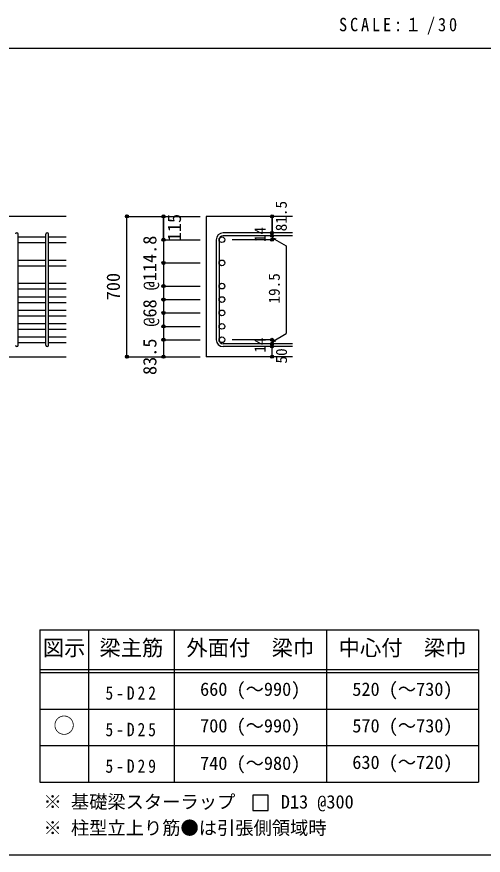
# Model space of a CAD drawing. Units: millimetres at full size, sheet at 1:30, with parts at other scales. Extents: x -5973 to 5954, y -4195 to 4201.
# Drawn here: x 1334 to 3633, y -4195 to -67 of the extents above; entities that cross this region are included whole.
import ezdxf
from ezdxf.enums import TextEntityAlignment as Align

# ---------------------------------------------------------------- set-up
doc = ezdxf.new("R2010")
doc.units = ezdxf.units.MM
doc.header["$LTSCALE"] = 30
doc.header["$PDMODE"] = 32
doc.header["$PDSIZE"] = 15
for name, color, linetype in [('0-1_躯体線', 2, 'Continuous'), ('0-5_基礎梁筋', 7, 'Continuous'), ('0-6_スタラップ筋', 7, 'Continuous'), ('0-D_寸法', 4, 'Continuous'), ('6-7_文字', 7, 'Continuous'), ('6-E_枠', 7, 'Continuous'), ('F-0_枠', 6, 'Continuous')]:
    doc.layers.add(name, color=color, linetype=linetype)
doc.styles.add('ＭＳ ゴシック', font='')
doc.styles.get('ＭＳ ゴシック').set_extended_font_data('MS Gothic')

msp = doc.modelspace()

# ---------------------------------------------------------------- linework, layer by layer
at = {"layer": '0-1_躯体線'}
for p, q in [((1577.44, -1049.89), (-72.56, -1049.89)), ((2692.44, -1049.89), (2267.44, -1049.89)), ((2267.44, -1049.89), (2267.44, -1740.89)), ((1177.44, -1740.89), (1577.44, -1740.89)), ((2692.44, -1740.89), (2267.44, -1740.89))]:
    msp.add_line(p, q, dxfattribs=at)
at = {"layer": '0-5_基礎梁筋'}
for p, q in [((1341.44, -1150.82), (1477.44, -1150.82)), ((1491.44, -1150.82), (1577.44, -1150.82)), ((1341.44, -1178.82), (1477.44, -1178.82)), ((1491.44, -1178.82), (1577.44, -1178.82)), ((1341.44, -1265.11), (1477.44, -1265.11)), ((1491.44, -1265.11), (1577.44, -1265.11)), ((1341.44, -1293.11), (1477.44, -1293.11)), ((1491.44, -1293.11), (1577.44, -1293.11)), ((1341.44, -1379.39), (1477.44, -1379.39)), ((1491.44, -1379.39), (1577.44, -1379.39)), ((1341.44, -1407.39), (1477.44, -1407.39)), ((1491.44, -1407.39), (1577.44, -1407.39)), ((1341.44, -1445.39), (1477.44, -1445.39)), ((1341.44, -1473.39), (1477.44, -1473.39)), ((1491.44, -1445.39), (1577.44, -1445.39)), ((1491.44, -1473.39), (1577.44, -1473.39)), ((1341.44, -1511.39), (1477.44, -1511.39)), ((1491.44, -1511.39), (1577.44, -1511.39)), ((1341.44, -1539.39), (1477.44, -1539.39)), ((1491.44, -1539.39), (1577.44, -1539.39)), ((1341.44, -1577.39), (1477.44, -1577.39)), ((1341.44, -1605.39), (1477.44, -1605.39)), ((1491.44, -1577.39), (1577.44, -1577.39)), ((1491.44, -1605.39), (1577.44, -1605.39)), ((1341.44, -1643.39), (1477.44, -1643.39)), ((1491.44, -1643.39), (1577.44, -1643.39)), ((1341.44, -1671.39), (1477.44, -1671.39)), ((1491.44, -1671.39), (1577.44, -1671.39))]:
    msp.add_line(p, q, dxfattribs=at)
at = {"layer": '0-5_基礎梁筋', "color": 3}
for centre in [(2345.44, -1164.82), (2345.44, -1279.11), (2345.44, -1393.39), (2345.44, -1459.39), (2345.44, -1525.39), (2345.44, -1591.39), (2345.44, -1657.39)]:
    msp.add_circle(centre, 14, dxfattribs=at)
at = {"layer": '0-6_スタラップ筋'}
for p, q in [((1341.44, -1683.89), (1341.44, -1138.32)), ((1477.44, -1683.89), (1477.44, -1138.32)), ((1491.44, -1683.89), (1491.44, -1138.32)), ((2692.44, -1131.32), (2350.94, -1131.32)), ((2692.44, -1145.32), (2350.94, -1145.32)), ((2317.44, -1164.82), (2317.44, -1657.39)), ((2331.44, -1164.82), (2331.44, -1657.39)), ((2692.44, -1676.89), (2350.94, -1676.89)), ((2692.44, -1690.89), (2350.94, -1690.89))]:
    msp.add_line(p, q, dxfattribs=at)
for centre, radius, start, end in [((1334.44, -1138.32), 7, 0, 180), ((1484.44, -1138.32), 7, 0, 180), ((2350.94, -1164.82), 33.5, 90, 180), ((2350.94, -1164.82), 19.5, 90, 180), ((1334.44, -1683.89), 7, 180, 0), ((1484.44, -1683.89), 7, 180, 0), ((2350.94, -1657.39), 33.5, 180, 270), ((2350.94, -1657.39), 19.5, 180, 270)]:
    msp.add_arc(centre, radius, start, end, dxfattribs=at)
at = {"layer": '0-D_寸法'}
for p, q in [((1877.44, -1049.89), (2057.44, -1049.89)), ((1877.44, -1049.89), (2057.44, -1049.89)), ((1877.44, -1740.89), (1877.44, -1049.89)), ((2057.44, -1164.82), (2057.44, -1049.89)), ((2057.44, -1049.89), (2237.44, -1049.89)), ((2057.44, -1049.89), (2057.44, -1164.82)), ((2592.44, -1145.32), (2592.44, -1131.32)), ((2592.44, -1145.32), (2592.44, -1164.82)), ((2592.44, -1155.07), (2611.76, -1160.25)), ((2592.44, -1155.07), (2662.5, -1195.52)), ((2057.44, -1164.82), (2237.44, -1164.82)), ((2057.44, -1164.82), (2237.44, -1164.82)), ((2057.44, -1164.82), (2057.44, -1304.11)), ((2057.44, -1164.82), (2057.44, -1404.89)), ((2057.44, -1164.82), (2057.44, -1617.36)), ((2592.44, -1164.82), (2396.35, -1164.82)), ((2662.5, -1195.52), (2662.5, -1626.7)), ((2057.44, -1279.11), (2237.44, -1279.11)), ((2057.44, -1304.11), (2057.44, -1657.39)), ((2057.44, -1393.39), (2237.44, -1393.39)), ((2057.44, -1459.39), (2237.44, -1459.39)), ((2057.44, -1485.36), (2057.44, -1525.39)), ((2057.44, -1525.39), (2237.44, -1525.39)), ((2057.44, -1551.36), (2057.44, -1591.39)), ((2057.44, -1591.39), (2237.44, -1591.39)), ((2592.44, -1667.14), (2662.5, -1626.7)), ((2057.44, -1657.39), (2237.44, -1657.39)), ((2592.44, -1657.39), (2396.35, -1657.39)), ((2592.44, -1676.89), (2592.44, -1657.39)), ((2592.44, -1667.14), (2611.76, -1661.97)), ((2592.44, -1690.89), (2592.44, -1676.89)), ((2592.44, -1740.89), (2592.44, -1690.89)), ((1877.44, -1740.89), (2057.44, -1740.89)), ((2057.44, -1740.89), (2237.44, -1740.89))]:
    msp.add_line(p, q, dxfattribs=at)
for points in [[(2592.44, -1049.89), (2592.44, -1131.32), (2592.44, -1049.89)], [(2057.44, -1617.36), (2057.44, -1657.39), (2057.44, -1740.89)]]:
    msp.add_lwpolyline(points, dxfattribs=at)
for centre, radius in [((1877.44, -1049.89), 8), ((1877.44, -1049.89), 7.2), ((1877.44, -1049.89), 6.4), ((1877.44, -1049.89), 5.6), ((1877.44, -1049.89), 4.8), ((1877.44, -1049.89), 4), ((1877.44, -1049.89), 3.2), ((1877.44, -1049.89), 2.4), ((1877.44, -1049.89), 1.6), ((1877.44, -1049.89), 0.8), ((2057.44, -1049.89), 8), ((2057.44, -1049.89), 7.2), ((2057.44, -1049.89), 6.4), ((2057.44, -1049.89), 5.6), ((2057.44, -1049.89), 4.8), ((2057.44, -1049.89), 4), ((2057.44, -1049.89), 3.2), ((2057.44, -1049.89), 2.4), ((2057.44, -1049.89), 1.6), ((2057.44, -1049.89), 0.8), ((2592.44, -1049.89), 4), ((2592.44, -1049.89), 3.6), ((2592.44, -1049.89), 3.2), ((2592.44, -1049.89), 2.8), ((2592.44, -1049.89), 2.4), ((2592.44, -1049.89), 2), ((2592.44, -1049.89), 1.6), ((2592.44, -1049.89), 1.2), ((2592.44, -1049.89), 0.8), ((2592.44, -1049.89), 0.4), ((2592.44, -1131.32), 4), ((2592.44, -1145.32), 4), ((2592.44, -1131.32), 3.6), ((2592.44, -1145.32), 3.6), ((2592.44, -1131.32), 3.2), ((2592.44, -1145.32), 3.2), ((2592.44, -1131.32), 2.8), ((2592.44, -1145.32), 2.8), ((2592.44, -1131.32), 2.4), ((2592.44, -1145.32), 2.4), ((2592.44, -1131.32), 2), ((2592.44, -1145.32), 2), ((2592.44, -1131.32), 1.6), ((2592.44, -1145.32), 1.6), ((2592.44, -1131.32), 1.2), ((2592.44, -1145.32), 1.2), ((2592.44, -1131.32), 0.8), ((2592.44, -1145.32), 0.8), ((2592.44, -1131.32), 0.4), ((2592.44, -1145.32), 0.4), ((2057.44, -1164.82), 8), ((2057.44, -1164.82), 7.2), ((2057.44, -1164.82), 6.4), ((2057.44, -1164.82), 5.6), ((2057.44, -1164.82), 4.8), ((2057.44, -1164.82), 4), ((2057.44, -1164.82), 3.2), ((2057.44, -1164.82), 2.4), ((2057.44, -1164.82), 1.6), ((2057.44, -1164.82), 0.8), ((2592.44, -1164.82), 4), ((2592.44, -1164.82), 3.6), ((2592.44, -1164.82), 3.2), ((2592.44, -1164.82), 2.8), ((2592.44, -1164.82), 2.4), ((2592.44, -1164.82), 2), ((2592.44, -1164.82), 1.6), ((2592.44, -1164.82), 1.2), ((2592.44, -1164.82), 0.8), ((2592.44, -1164.82), 0.4), ((2057.44, -1279.11), 8), ((2057.44, -1279.11), 7.2), ((2057.44, -1279.11), 6.4), ((2057.44, -1279.11), 5.6), ((2057.44, -1279.11), 4.8), ((2057.44, -1279.11), 4), ((2057.44, -1279.11), 3.2), ((2057.44, -1279.11), 2.4), ((2057.44, -1279.11), 1.6), ((2057.44, -1279.11), 0.8), ((2057.44, -1393.39), 8), ((2057.44, -1393.39), 7.2), ((2057.44, -1393.39), 6.4), ((2057.44, -1393.39), 5.6), ((2057.44, -1393.39), 4.8), ((2057.44, -1393.39), 4), ((2057.44, -1393.39), 3.2), ((2057.44, -1393.39), 2.4), ((2057.44, -1393.39), 1.6), ((2057.44, -1393.39), 0.8), ((2057.44, -1459.39), 8), ((2057.44, -1459.39), 7.2), ((2057.44, -1459.39), 6.4), ((2057.44, -1459.39), 5.6), ((2057.44, -1459.39), 4.8), ((2057.44, -1459.39), 4), ((2057.44, -1459.39), 3.2), ((2057.44, -1459.39), 2.4), ((2057.44, -1459.39), 1.6), ((2057.44, -1459.39), 0.8), ((2057.44, -1525.39), 8), ((2057.44, -1525.39), 7.2), ((2057.44, -1525.39), 6.4), ((2057.44, -1525.39), 5.6), ((2057.44, -1525.39), 4.8), ((2057.44, -1525.39), 4), ((2057.44, -1525.39), 3.2), ((2057.44, -1525.39), 2.4), ((2057.44, -1525.39), 1.6), ((2057.44, -1525.39), 0.8), ((2057.44, -1591.39), 8), ((2057.44, -1591.39), 7.2), ((2057.44, -1591.39), 6.4), ((2057.44, -1591.39), 5.6), ((2057.44, -1591.39), 4.8), ((2057.44, -1591.39), 4), ((2057.44, -1591.39), 3.2), ((2057.44, -1591.39), 2.4), ((2057.44, -1591.39), 1.6), ((2057.44, -1591.39), 0.8), ((2057.44, -1657.39), 8), ((2057.44, -1657.39), 7.2), ((2057.44, -1657.39), 6.4), ((2057.44, -1657.39), 5.6), ((2057.44, -1657.39), 4.8), ((2057.44, -1657.39), 4), ((2057.44, -1657.39), 3.2), ((2057.44, -1657.39), 2.4), ((2057.44, -1657.39), 1.6), ((2057.44, -1657.39), 0.8), ((2592.44, -1657.39), 4), ((2592.44, -1676.89), 4), ((2592.44, -1690.89), 4), ((2592.44, -1657.39), 3.6), ((2592.44, -1676.89), 3.6), ((2592.44, -1690.89), 3.6), ((2592.44, -1657.39), 3.2), ((2592.44, -1676.89), 3.2), ((2592.44, -1690.89), 3.2), ((2592.44, -1657.39), 2.8), ((2592.44, -1676.89), 2.8), ((2592.44, -1690.89), 2.8), ((2592.44, -1657.39), 2.4), ((2592.44, -1676.89), 2.4), ((2592.44, -1690.89), 2.4), ((2592.44, -1657.39), 2), ((2592.44, -1676.89), 2), ((2592.44, -1690.89), 2), ((2592.44, -1657.39), 1.6), ((2592.44, -1676.89), 1.6), ((2592.44, -1690.89), 1.6), ((2592.44, -1657.39), 1.2), ((2592.44, -1676.89), 1.2), ((2592.44, -1690.89), 1.2), ((2592.44, -1657.39), 0.8), ((2592.44, -1676.89), 0.8), ((2592.44, -1690.89), 0.8), ((2592.44, -1657.39), 0.4), ((2592.44, -1676.89), 0.4), ((2592.44, -1690.89), 0.4), ((1877.44, -1740.89), 7.2), ((2057.44, -1740.89), 7.2), ((1877.44, -1740.89), 6.4), ((1877.44, -1740.89), 5.6), ((1877.44, -1740.89), 4.8), ((1877.44, -1740.89), 4), ((1877.44, -1740.89), 3.2), ((1877.44, -1740.89), 2.4), ((1877.44, -1740.89), 1.6), ((1877.44, -1740.89), 0.8), ((2057.44, -1740.89), 6.4), ((2057.44, -1740.89), 5.6), ((2057.44, -1740.89), 4.8), ((2057.44, -1740.89), 4), ((2057.44, -1740.89), 3.2), ((2057.44, -1740.89), 2.4), ((2057.44, -1740.89), 1.6), ((2057.44, -1740.89), 0.8), ((2592.44, -1740.89), 4), ((2592.44, -1740.89), 3.6), ((2592.44, -1740.89), 3.2), ((2592.44, -1740.89), 2.8), ((2592.44, -1740.89), 2.4), ((2592.44, -1740.89), 2), ((2592.44, -1740.89), 1.6), ((2592.44, -1740.89), 1.2), ((2592.44, -1740.89), 0.8), ((2592.44, -1740.89), 0.4)]:
    msp.add_circle(centre, radius, dxfattribs=at)
at = {"layer": '0-D_寸法', "color": 7}
for p in [(1877.44, -1049.89), (2057.44, -1049.89), (2592.44, -1049.89), (2592.44, -1131.32), (2592.44, -1145.32), (2057.44, -1164.82), (2592.44, -1164.82), (2057.44, -1279.11), (2057.44, -1393.39), (2057.44, -1459.39), (2057.44, -1525.39), (2057.44, -1591.39), (2057.44, -1657.39), (2592.44, -1657.39), (2592.44, -1657.39), (2592.44, -1676.89), (2592.44, -1690.89), (1877.44, -1740.89), (2057.44, -1740.89), (2592.44, -1740.89)]:
    msp.add_point(p, dxfattribs=at)
at = {"layer": '6-7_文字'}
msp.add_lwpolyline([(2497.43, -3974.61), (2572.43, -3974.61), (2572.43, -3899.61), (2497.43, -3899.61)], close=True, dxfattribs=at)
at = {"layer": '6-E_枠', "color": 3}
for p, q in [((1447.71, -3085.43), (1447.71, -3835.43)), ((1447.71, -3085.43), (3610.24, -3085.43)), ((3610.24, -3085.43), (3610.24, -3835.43)), ((1447.71, -3835.43), (3610.24, -3835.43))]:
    msp.add_line(p, q, dxfattribs=at)
at = {"layer": '6-E_枠'}
for p, q in [((1687.71, -3085.43), (1687.71, -3835.43)), ((2110.24, -3085.43), (2110.24, -3835.43)), ((2860.24, -3085.43), (2860.24, -3835.43)), ((1447.71, -3280.43), (3610.24, -3280.43)), ((1447.71, -3295.43), (3610.24, -3295.43)), ((1447.71, -3475.43), (3610.24, -3475.43)), ((1447.71, -3655.43), (3610.24, -3655.43))]:
    msp.add_line(p, q, dxfattribs=at)
at = {"layer": 'F-0_枠', "color": 2}
msp.add_line((-5972.88, -222.05), (3723.6, -222.05), dxfattribs=at)
at = {"layer": 'F-0_枠'}
msp.add_line((5954.1, -4195.24), (-5972.88, -4195.24), dxfattribs=at)

# ---------------------------------------------------------------- texts
at = {"layer": '0-D_寸法', "style": 'ＭＳ ゴシック'}
for s, height, p in [('81.5', 54.99, (2681.33, -1123.49)), ('115', 65.98, (2163.54, -1172.45)), ('14', 54.99, (2577.21, -1176.76)), ('@114.8', 65.98, (2042.44, -1414.11)), ('700', 65.98, (1862.44, -1462.89)), ('19.5', 54.99, (2646.93, -1479.25)), ('@68', 65.98, (2042.44, -1592.89)), ('14', 54.99, (2577.18, -1721.57)), ('83.5', 65.98, (2042.44, -1830.89)), ('50', 54.99, (2682.44, -1774.39))]:
    msp.add_text(s, height=height, rotation=90, dxfattribs=at).set_placement(p, align=Align.BOTTOM_LEFT)
at = {"layer": '6-7_文字', "color": 2, "style": 'ＭＳ ゴシック'}
for s, p in [('図示', (1462.71, -3235.43)), ('梁主筋', (1741.48, -3235.43)), ('外面付\u3000梁巾', (2170.24, -3235.43)), ('中心付\u3000梁巾', (2920.24, -3235.43)), ('○', (1515.21, -3617.93))]:
    msp.add_text(s, height=76.98, dxfattribs=at).set_placement(p, align=Align.BOTTOM_LEFT)
at = {"layer": '6-7_文字', "style": 'ＭＳ ゴシック'}
for s, p in [('660 (～990)', (2237.74, -3430.43)), ('520 (～730)', (2987.74, -3430.43)), ('700 (～990)', (2237.74, -3610.43)), ('570 (～730)', (2987.74, -3610.43)), ('740 (～980)', (2237.74, -3794.93)), ('630 (～720)', (2987.74, -3790.43)), ('※ 基礎梁スターラップ     D13 @300', (1466.27, -3985.01)), ('※ 柱型立上り筋●は引張側領域時', (1466.27, -4113.51))]:
    msp.add_text(s, height=65.98, dxfattribs=at).set_placement(p, align=Align.BOTTOM_LEFT)
at = {"layer": '6-7_文字', "color": 2, "insert": (2922.26, -154.55), "char_height": 65.98, "attachment_point": 7, "style": 'ＭＳ ゴシック'}
msp.add_mtext('\\T1.34;\\W0.9;SCALE:１/30', dxfattribs=at)
at = {"layer": '6-7_文字', "char_height": 65.98, "attachment_point": 7, "style": 'ＭＳ ゴシック'}
for s, insert in [('\\T1.38;\\W0.85;5-D22', (1771.48, -3430.43)), ('\\T1.38;\\W0.85;5-D25', (1771.48, -3610.43)), ('\\T1.38;\\W0.85;5-D29', (1771.48, -3790.43))]:
    msp.add_mtext(s, dxfattribs=dict(at, insert=insert))

doc.saveas('drawing.dxf')
